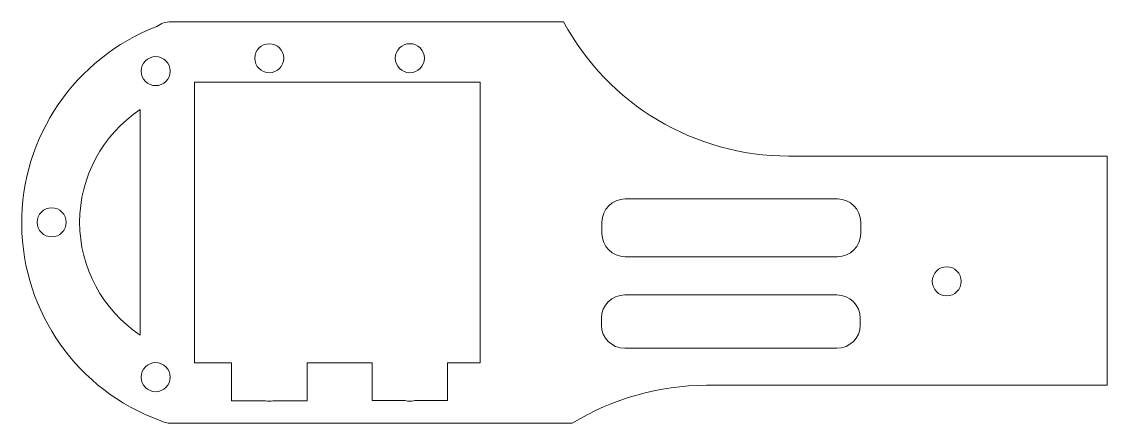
# Model space of a CAD drawing. Header units: millimetres. Extents: x -37 to 56.4, y -16 to 18.6.
import ezdxf

# ---------------------------------------------------------------- set-up
doc = ezdxf.new("R2010")
doc.units = ezdxf.units.MM

msp = doc.modelspace()

# ---------------------------------------------------------------- linework, layer by layer
at = {"color": 7, "linetype": 'Continuous', "lineweight": 15}
for p, q in [((9.637, 18.575), (-24.151, 18.575)), ((-22.151, 13.375), (-22.151, -10.825)), ((2.449, 13.375), (-22.151, 13.375)), ((2.449, -10.825), (2.449, 13.375)), ((-26.823, 11.012), (-26.823, -8.432)), ((29.012, 6.995), (56.449, 6.995)), ((56.449, 6.995), (56.449, -12.753)), ((33.22, 3.305), (14.937, 3.305)), ((12.937, 1.305), (12.937, 0.328)), ((35.22, 0.328), (35.22, 1.305)), ((14.937, -1.672), (33.22, -1.672)), ((33.175, -4.964), (14.899, -4.964)), ((12.899, -6.964), (12.899, -7.563)), ((35.175, -7.563), (35.175, -6.964)), ((14.899, -9.563), (33.175, -9.563)), ((-22.151, -10.825), (-18.951, -10.825)), ((-18.951, -10.825), (-18.951, -14.085)), ((-12.451, -10.825), (-6.851, -10.825)), ((-12.451, -14.085), (-12.451, -10.825)), ((-6.851, -10.825), (-6.851, -14.059)), ((-0.351, -10.825), (2.449, -10.825)), ((-0.351, -14.059), (-0.351, -10.825)), ((56.449, -12.753), (21.931, -12.753)), ((-18.951, -14.085), (-16.017, -14.085)), ((-15.385, -14.085), (-12.451, -14.085)), ((-6.851, -14.059), (-4.002, -14.059)), ((-3.2, -14.059), (-0.351, -14.059)), ((-24.151, -16.025), (10.386, -16.025))]:
    msp.add_line(p, q, dxfattribs=at)
for centre in [(-15.701, 15.425), (-3.601, 15.43), (-25.484, 14.316), (-34.435, 1.29), (42.625, -3.793), (-25.484, -12.051)]:
    msp.add_circle(centre, 1.25, dxfattribs=at)
for centre, radius, start, end in [((-18.9, 1.236), 18.117, 110.94785, 250.0177), ((-24.151, 16.575), 2, 90, 127.79747), ((29.012, 28.995), 22, 208.27253, 270), ((-20.347, 1.29), 11.681, 123.66845, 236.33155), ((14.937, 1.305), 2, 90, 180), ((33.22, 1.305), 2, 0, 90), ((14.937, 0.328), 2, 180, 270), ((33.22, 0.328), 2, 270, 0), ((14.899, -6.964), 2, 90, 180), ((33.175, -6.964), 2, 0, 90), ((14.899, -7.563), 2, 180, 270), ((33.175, -7.563), 2, 270, 0), ((21.931, -34.753), 22, 90, 121.65329), ((-15.701, -12.875), 1.25, 255.37567, 284.62433), ((-3.601, -12.875), 1.25, 251.27451, 288.72549), ((-24.151, -14.025), 2, 241.97511, 270)]:
    msp.add_arc(centre, radius, start, end, dxfattribs=at)

doc.saveas('drawing.dxf')
